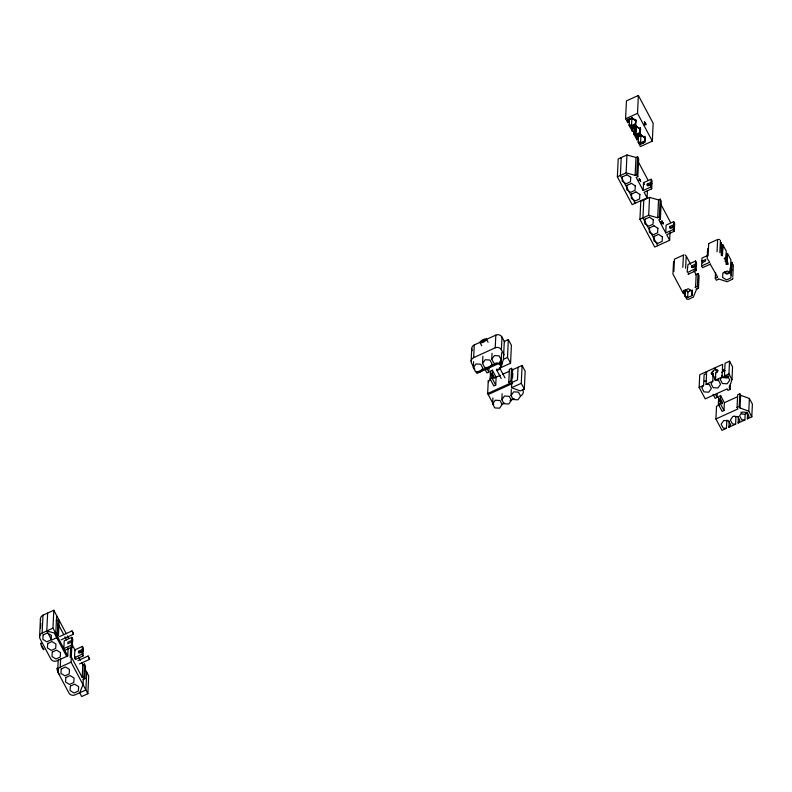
<?xml version="1.0" encoding="UTF-8"?>
<svg xmlns="http://www.w3.org/2000/svg" width="792" height="792" viewBox="0 0 792 792"><rect width="100%" height="100%" fill="white"/><g stroke="black" fill="none" stroke-linecap="round" stroke-linejoin="round"><path stroke-width="1.19" d="M627.917 119.305L627.779 122.621L625.601 118.76L626.442 100.881L638.362 95.466L653.153 123.265L652.311 141.144L640.391 146.56L638.223 142.263L638.59 135.452M637.065 136.491L636.926 139.808L633.659 133.67L633.778 131.215L635.857 131.432L636.194 126.72L635.887 131.284L634.451 131.997M39.6 636.59L40.441 618.72M40.58 628.036L40.798 623.274M68.132 647.856L67.756 655.934L56.935 660.855A4.604 4.277 2.7 0 1 50.777 658.885L40.065 638.768A4.604 4.277 2.7 0 1 42.144 633.056L42.986 615.176L53.806 610.256L66.32 633.778M57.915 634.837L57.796 637.223L51.619 640.035L46.797 630.957L47.639 613.077M67.756 655.934L52.965 628.135L53.806 610.256M56.638 615.582L55.796 633.461L46.797 630.957M56.866 635.461L58.489 634.719L57.41 632.699L58.014 620.007L56.202 620.829M58.192 628.878L58.42 624.116M58.529 621.73L58.638 619.344M58.489 634.719L59.083 622.027L58.014 620.007M57.707 670.626L58.212 659.894M86.704 672.081L85.863 689.961L75.042 694.881A4.604 4.277 2.7 0 1 68.884 692.911L58.172 672.794A4.604 4.277 2.7 0 1 60.251 667.082L60.647 658.736M70.716 647.084L70.231 657.469L71.31 656.974L82.21 677.447L83.833 676.705L84.427 664.013L82.804 664.755L82.21 677.447M71.438 645.153L71.587 642.025L67.795 643.747L67.864 642.183L71.666 640.461L71.815 637.332L64.221 640.778L63.855 648.598L71.438 645.153L72.379 646.925L64.796 650.371M83.318 678.694L83.031 684.654L79.685 692.772L81.685 696.534L87.862 693.723L71.072 662.162L71.854 645.44M72.379 646.925L72.527 643.797L71.587 642.025M78.517 651.252L78.448 652.816L82.239 651.083L83.18 652.856L83.031 655.984L75.438 659.439L74.498 657.667L74.874 649.846L82.457 646.391L83.398 648.163L83.249 651.291L79.457 653.014L78.517 651.252L82.309 649.519L82.457 646.391M75.438 659.439L75.547 657.202M83.031 655.984L82.091 654.212L82.239 651.083M83.101 679.556L84.902 678.734L85.506 666.032L84.427 664.013M87.862 693.723L88.704 675.853L84.952 668.794M471.121 361.162L471.715 348.47M474.814 369.389L471.587 363.33A4.604 4.277 2.7 0 1 473.666 357.618L474.26 344.926L480.734 341.976M473.329 367.617L475.972 363.934L480.744 364.251L482.873 368.24L480.219 371.923L475.457 371.616L473.329 367.617L473.606 361.657M482.546 363.429L485.189 359.746L489.961 360.053L492.079 364.053L489.436 367.736L484.664 367.419L482.546 363.429L482.882 356.281M493.02 403.613L487.654 393.525L488.248 380.823L490.456 379.823M485.298 369.884L486.912 372.913L488.812 372.052L488.961 368.923M492.347 370.181L496.109 377.249L495.743 385.07L493.842 385.942L490.08 378.863L490.228 375.735L492.119 374.873L494 378.408L494.079 376.843L492.198 373.309L492.347 370.181L490.446 371.042L490.298 374.171L491.238 375.943M501.633 352.707L501.296 359.865L498.653 363.548L493.881 363.231L491.753 359.241L492.04 353.281M495.743 385.07L491.971 378.002L492.119 374.873M492.634 403.89L495.277 400.207L500.049 400.524L502.168 404.514L499.524 408.197L494.752 407.89L492.634 403.89L492.911 397.93M473.666 357.618L495.238 347.807L495.832 335.115A4.604 4.277 2.7 0 1 501.999 337.085L504.682 342.124M504.078 354.816L501.395 349.777L501.999 337.085M500.831 367.637L503.455 359.291L504.296 341.411L508.335 339.57L511.404 345.332L510.553 363.211L500.831 367.637L501.168 360.489M501.841 399.703L504.484 396.02L509.256 396.337L511.384 400.326L508.741 404.009L503.969 403.702L501.841 399.703L502.128 393.743M510.553 363.211L507.494 357.449L508.335 339.57M509.603 383.536L508.791 382.021L509.395 369.329L511.563 368.339L512.909 370.874M511.86 382.724L510.959 381.041L511.563 368.339M511.058 395.515L513.701 391.832L518.473 392.139L520.591 396.139L517.948 399.821L513.176 399.505L511.058 395.515L511.335 389.555M511.523 387.743L512.365 369.864L522.096 365.439L525.165 371.2L524.314 389.08L520.285 390.911L511.523 387.743L521.255 383.318L522.096 365.439M512.582 377.794L512.8 373.18M518.057 367.27L517.463 379.962L487.654 393.525M647.42 190.694L647.084 197.842L632.155 204.633L617.364 176.834L618.206 158.954L626.957 154.975L635.966 157.469L637.59 156.737L638.669 158.756L637.817 176.636L636.194 177.378L643.183 190.516L650.777 187.06L650.925 183.932L647.133 185.665L647.203 184.1L650.994 182.368L651.143 179.24L643.559 182.695L643.183 190.516M621.215 157.588L620.374 175.468L635.164 203.267M630.739 177.131L630.432 181.784L626.145 183.724L622.166 181.239L622.482 176.596M627.551 122.186L627.7 119.889L631.986 117.939M627.7 119.889L631.976 118.156L635.956 120.641L632.976 118.562M617.364 176.834L626.116 172.854L626.957 154.975M630.729 177.349L626.759 174.646M629.313 125.512L631.372 127.027L635.669 124.859L631.382 126.809L629.313 125.512L629.452 118.265M635.313 185.724L635.006 190.367L630.719 192.317L626.739 189.833L627.046 185.18M627.779 122.621L627.997 119.156L627.957 120.047L631.966 118.226L635.699 120.552L635.738 119.651L635.412 124.7L631.402 126.522L632.006 117.325M632.115 130.779L632.273 128.482L636.56 126.532L640.53 129.235L636.55 126.75L632.273 128.482M629.303 125.73L632.353 131.215L632.511 127.908M635.303 185.942L631.333 183.239M639.887 194.317L639.57 198.96L635.293 200.911L631.313 198.426L631.62 193.773M635.412 124.7L635.649 120.226M640.54 129.017L640.223 133.67L635.946 135.62L633.887 134.105M639.986 133.294L640.312 127.918L639.986 133.294L635.976 135.115L636.58 125.918M652.311 141.144L637.52 113.345L638.362 95.466M636.689 139.372L636.847 137.075L641.124 135.125L645.094 137.828L641.114 135.343L636.847 137.075M626.116 172.854L635.125 175.349L635.966 157.469M637.095 137.234L637.144 136.333L636.926 139.808M639.877 194.535L635.907 191.832M637.817 176.636L636.748 174.616L637.59 156.737M640.223 133.67L635.956 135.392M645.114 137.61L644.797 142.263L640.52 144.203L638.461 142.699M641.124 135.125L644.837 137.739L644.876 136.838L644.559 141.887L640.55 143.708L640.976 134.492M670.052 231.927L669.656 240.263L654.727 247.064L639.936 219.265L640.778 201.386L649.539 197.396L658.538 199.901L660.162 199.158L661.241 201.178L660.399 219.057L658.766 219.8L665.765 232.937L673.348 229.492L673.497 226.364L669.705 228.086L669.775 226.522L673.566 224.799L673.715 221.671L666.131 225.116L665.765 232.937M644.559 141.887L644.856 136.224M644.797 142.263L640.53 143.986M643.787 200.01L642.946 217.889L657.736 245.688M653.311 219.552L653.004 224.205L648.717 226.156L644.737 223.671L645.054 219.018M639.936 219.265L648.688 215.275L649.539 197.396M653.301 219.77L649.331 217.067M657.885 228.145L657.578 232.798L653.291 234.739L649.311 232.254L649.618 227.611M647.084 197.842L644.134 192.288L651.717 188.833L651.865 185.704L650.925 183.932M647.203 184.1L648.143 185.863L651.935 184.14L652.083 181.012L651.143 179.24M657.875 228.363L653.905 225.661M662.458 236.739L662.142 241.392L657.865 243.332L653.885 240.847L654.192 236.204M648.688 215.275L657.697 217.78L658.538 199.901M662.449 236.957L658.479 234.254M660.399 219.057L659.32 217.038L660.162 199.158M669.656 240.263L666.706 234.709L674.289 231.254L674.438 228.126L673.497 226.364M669.775 226.522L670.715 228.294L674.507 226.561L674.655 223.433L673.715 221.671M673.883 271.428L674.457 259.182L683.427 255.064M682.823 267.359L683.407 255.113M683.951 290.218L683.526 293.713L683.476 291.426M685.615 268.25L686.189 255.994L690.624 264.32M684.842 290.407L684.625 295.97L687.674 297.594L691.961 295.654L692.258 291.218L688.278 288.733L683.991 290.684L683.813 293.426M685.001 295.921L685.278 290.209L687.941 291.872L691.159 290.417M687.674 297.594L687.941 291.872M695.376 265.716L695.227 268.844C685.951 272.408 686.664 276.081 688.01 264.469L695.594 261.013L695.445 264.152L691.654 265.874L691.584 267.439L695.376 265.716L696.317 267.478L696.168 270.607L688.04 274.309L688.594 273.834M691.961 295.654L692.228 289.931M693.544 267.211L696.386 265.914L696.534 262.786L695.594 261.013M693.941 270.567L696.158 274.735L695.584 286.981L695.029 287.447L697.415 286.367L698.009 273.666L695.623 274.755M696.643 289.219L698.494 288.387L699.088 275.695L698.009 273.666M710.137 264.261L702.544 267.706L701.603 265.944L701.752 262.815L705.543 261.083L705.622 259.519L701.821 261.251L702.771 263.013M701.821 261.251L701.969 258.113L707.395 255.658M699.148 387.446L699.742 374.755L722.641 364.34L722.363 370.151L724.809 369.042L725.076 363.231L729.551 361.192L732.56 366.854L731.966 379.546L729.343 387.902L730.145 389.417L727.977 390.406L727.175 388.882L705.217 398.871L699.148 387.446L703.613 385.407L704.118 374.685L706.563 373.577L706.058 384.298L709.256 384.506L711.374 388.506L708.731 392.188L703.959 391.872L701.841 387.882L703.613 385.407M707.632 248.648L707.167 258.449L709.731 262.241M708.107 255.856L708.682 243.609M718.205 279.418L716.354 280.259L715.285 278.24L715.552 272.468M717.057 251.787L717.631 239.54M712.83 381.219L713.018 373.725A3.633 1.178 -28 0 1 711.206 373.359A3.633 1.178 -28 0 1 713.137 371.3L713.335 370.498L715.77 369.389L715.899 370.042A3.633 1.178 -28 0 1 717.71 370.408A3.633 1.178 -28 0 1 715.79 372.468L715.265 380.111L718.473 380.318L720.591 384.308L717.948 387.991L713.176 387.684L711.048 383.694L712.83 381.219L706.058 384.298M719.849 252.678L720.433 240.431M721.126 246.421L721.096 242.708M722.007 255.836L722.947 244.916L726.304 251.232L725.512 258.964M722.947 244.916L722.433 255.638L721.225 253.361L721.393 242.807M726.858 420.017L726.462 428.353L721.997 430.393L715.918 418.968L716.513 406.276L719.492 404.92M713.028 394.317L715.176 398.356L717.077 397.495L717.225 394.367M720.611 395.624L724.373 402.702L724.007 410.523L722.106 411.385L718.344 404.306L718.492 401.178L720.383 400.316L722.274 403.851L722.344 402.287L720.463 398.752L720.611 395.624L718.71 396.485L718.562 399.613L719.502 401.386M726.581 264.073L727.046 263.528L727.006 264.231L725.749 261.073A3.633 0.653 65.5 0 1 724.878 258.123A3.633 0.653 65.5 0 1 725.868 258.647L725.947 258.766M726.571 264.429L726.611 263.726M726.541 264.152L727.511 253.509L730.877 259.825L730.61 265.548L731.818 267.815L732.036 262.251L731.452 265.27M724.007 410.523L720.235 403.445L720.383 400.316M727.046 263.528L727.125 263.657A3.633 0.653 65.5 0 0 728.105 264.182A3.633 0.653 65.5 0 0 727.244 261.231L727.511 253.509M722.037 377.032L722.314 371.22L724.759 370.112L724.482 375.923L727.68 376.131L729.808 380.12L727.155 383.803L722.393 383.496L720.265 379.507L722.037 377.032L715.265 380.111M729.848 272.705L730.551 266.795L731.759 269.072L730.848 277.962L726.571 279.913L722.591 277.428L722.888 272.993L727.175 271.042L730.244 272.398L730.551 266.795M731.759 269.072L731.036 275.21M731.442 266.874L731.65 262.3M732.788 276.992L733.362 264.746M731.966 379.546L728.947 373.893L729.551 361.192M729.343 387.902L729.452 385.595M730.145 389.417L730.412 383.645M735.352 416.78A3.633 1.178 -28 0 0 735.867 416.671L735.679 424.166L728.907 427.244L729.184 421.285M715.918 418.968L737.867 408.989L737.055 407.474L737.659 394.772L739.827 393.792L740.629 395.307L740.035 407.999L748.787 411.177L751.806 416.839L747.331 418.869L747.598 413.147L745.163 414.256L741.956 414.048L740.936 412.127M745.163 414.256L744.886 419.978L738.114 423.057L738.421 416.592M740.035 407.999L739.223 406.484L739.827 393.792M748.787 411.177L749.39 398.485L740.629 395.307M751.806 416.839L752.4 404.138L749.39 398.485M640.283 127.631L640.025 132.403L636.016 134.224L633.699 132.779L633.778 131.215M632.353 131.215L632.57 127.74L632.392 130.324L632.462 128.66L636.54 126.819M635.659 125.077L635.966 120.424M722.304 248.084L722.512 245.114M726.878 256.677L727.086 253.707M731.323 269.27L731.125 272.24L726.838 274.19L723.858 272.329M633.838 131.244C635.907 133.61 637.035 127.482 636.204 126.185M634.154 131.72L635.837 130.997L636.184 126.116M634.788 131.858L634.026 126.73L633.937 128.829L635.837 130.997M43.164 647.985L42.58 647.48M61.103 639.857L73.478 634.234L72.953 632.333L72.003 630.927L59.598 636.56M732.966 278.23L732.659 278.933M718.374 278.883L727.204 281.734L732.452 279.19M88.1 656.024L89.595 659.33L88.13 656.024L77.963 660.627M673.566 261.667L672.933 274.012L683.377 293.624M718.73 379.922C717.918 381.774 711.78 378.962 715.542 378.051M491.753 359.241L494.406 355.558L499.168 355.865L501.296 359.865M728.759 376.15L727.432 377.992L722.601 377.566M728.907 427.244L730.679 424.779L728.551 420.78L723.789 420.473L721.136 424.156L723.264 428.145L726.462 428.353M738.114 423.057L739.896 420.592L737.768 416.592L732.996 416.285L730.353 419.968L732.481 423.958L735.679 424.166M747.331 418.869L749.103 416.394L746.985 412.404L742.213 412.097L739.57 415.78L741.688 419.77L744.886 419.978M71.983 630.927L73.488 634.224M625.601 118.76L637.52 113.345M635.451 123.809L631.442 125.631L629.125 124.186M643.926 124.314L645.52 123.473L644.381 121.671L645.836 124.987L645.52 123.473M643.965 124.423L645.599 123.681M644.044 124.621L645.638 123.78M645.708 123.978L644.114 124.809L645.777 124.166M634.333 129.848L634.828 129.621M634.402 130.046L634.976 129.779M634.461 130.234L635.125 129.938M634.521 130.413L635.253 130.086M634.57 130.591L635.372 130.234M634.62 130.759L635.481 130.373M634.699 131.076L635.669 130.64L634.402 126.68M634.729 131.225L635.738 130.769M634.758 131.353L635.798 130.888M634.61 132.066L635.818 131.502M644.599 140.996L640.589 142.817L638.273 141.372M622.472 176.814L626.749 174.864M635.125 175.349L636.748 174.616M627.036 185.407L631.323 183.457M638.372 180.299L640.005 179.556L640.659 181.645L639.114 178.388L640.005 179.556M631.61 193.99L635.897 192.05M645.044 219.235L649.321 217.285M657.697 217.78L659.32 217.038M660.548 222.017L662.181 221.275L663.221 224.096L661.676 220.82L662.181 221.275M660.597 222.097L662.28 221.433M660.696 222.255L662.33 221.512M649.608 227.829L653.895 225.878M661.32 223.552L662.953 222.809M661.35 223.651L662.983 222.908M661.429 223.849L663.023 223.007M654.182 236.422L658.469 234.472M486.13 339.53L495.832 335.115M708.711 243.56L717.661 239.491M701.603 265.944L709.196 262.489M503.455 359.291L507.494 357.449M476.418 372.408L497.247 362.934M501.247 362.38L476.952 373.418L475.883 371.398M725.828 261.251L725.799 261.954M490.298 374.171L492.198 373.309M490.08 378.863L491.971 378.002M494.871 377.814L500.445 375.279M502.603 374.299L509.226 371.29M715.285 278.24L717.126 277.398M508.791 382.021L510.959 381.041M488.189 394.535L512.305 383.566M501.336 404.593L504.573 403.128M509.969 400.673L514.285 398.713M42.144 633.056L52.965 628.135M57.41 632.699L54.697 633.937L66.667 656.419M74.498 657.667L82.091 654.212M60.251 667.082L71.072 662.162M79.477 663.924L89.595 659.33M724.482 375.923L728.947 373.893M718.562 399.613L720.463 398.752M718.344 404.306L720.235 403.445M724.373 402.702L737.382 396.782M737.055 407.474L739.223 406.484M710.672 264.013L710.177 264.102L717.671 277.15M715.978 377.111L713.681 376.962L711.562 372.963M706.761 381.298L704.405 381.021M718.691 239.313L719.69 239.63M696.079 289.021L696.653 289.001L693.307 297.119L688.397 299.366L686.397 298.99M684.981 254.975L685.674 255.341M629.086 125.077L631.402 126.522M633.659 133.67L635.976 135.115M633.877 134.323L635.946 135.62M638.223 142.263L640.55 143.708M638.451 142.916L640.52 144.203M42.322 647.044L41.857 646.024M695.445 264.152L696.386 265.914M650.994 182.368L651.935 184.14M673.566 224.799L674.507 226.561M638.184 161.647L647.935 179.962M660.756 204.079L670.507 222.394M695.227 268.844L696.168 270.607M650.777 187.06L651.717 188.833M673.348 229.492L674.289 231.254M691.654 265.874L692.594 267.637M643.559 182.695L644.5 184.457M697.415 286.367L698.494 288.387M685.209 296.06L686.397 298.287M715.463 394.465L717.077 397.495M521.255 383.318L524.314 389.08M500.534 361.439L501.88 363.974L499.712 364.954L498.901 363.439M486.437 339.164A3.633 1.178 -28 0 1 482.11 342.619A3.633 1.178 -28 0 1 481.16 340.827A3.633 1.178 -28 0 1 486.437 339.164L488.12 342.322M499.752 368.052L504.969 377.853M496.544 369.745L501.178 378.457M480.031 342.58L481.704 345.728M486.654 368.003L488.812 372.052M488.248 380.823L488.783 381.833M82.309 649.519L83.249 651.291M71.815 637.332L72.755 639.094L72.607 642.233L71.666 640.461M67.459 635.917L68.597 638.055M72.409 645.213L75.329 650.697M78.735 657.112L80.447 660.32M81.586 662.458L83.289 665.666M58.034 623.848L63.766 634.62M64.914 636.778L66.637 640.005M83.833 676.705L84.902 678.734M58.202 671.636L57.757 670.458M634.382 126.651L635.58 130.512M717.255 372.408A3.693 1.366 3.9 0 1 715.671 372.646M715.8 370.022A3.693 1.366 3.9 0 1 718.057 370.884M713.147 373.794A3.693 0.703 -58 0 1 712.295 374.656M711.761 374.339A3.693 0.703 -58 0 1 713.275 371.171M705.296 372.656A3.752 3.485 2.7 0 1 706.86 372.2M714.117 368.716A3.752 3.485 2.7 0 1 715.602 368.082M723.106 370.201A3.752 3.485 2.7 0 1 724.373 369.636M728.234 376.111A3.752 3.485 2.7 0 1 721.938 375.408M721.898 372.438A3.752 3.485 2.7 0 1 725.027 370.428M735.976 416.691A3.693 1.366 3.9 0 1 734.432 416.245M746.856 412.998A3.752 3.485 2.7 0 1 745.589 413.563M690.149 290.288A3.752 3.485 2.7 0 1 689.505 290.565M686.971 290.535A3.752 3.485 2.7 0 1 686.327 290.258M725.353 261.489A3.693 1.168 35.7 0 1 724.957 261.182M724.155 258.4A3.693 1.168 35.7 0 1 725.472 258.875M721.076 254.806A3.752 3.485 2.7 0 1 721.363 255.41M725.858 263.795A3.752 3.485 2.7 0 1 726.007 264.211M729.798 272.062A3.752 3.485 2.7 0 1 729.056 272.596M728.412 272.874A3.752 3.485 2.7 0 1 727.492 273.052M726.551 273.012A3.752 3.485 2.7 0 1 725.868 272.844M725.036 272.438A3.752 3.485 2.7 0 1 724.492 272.022M730.808 268.854A3.752 3.485 2.7 0 1 730.887 269.28M512.543 398.802A3.633 1.178 -28 0 1 511.949 399M499.326 368.25A1.812 0.584 -28 0 1 499.693 368.993A1.812 0.584 -28 0 1 497.445 370.191A1.812 0.584 -28 0 1 497 369.508M499.366 367.904A1.812 0.584 -28 0 1 499.247 368.874A1.812 0.584 -28 0 1 496.98 369.894A1.812 0.584 -28 0 1 497 368.973M43.907 649.004A3.633 0.653 65.5 0 1 42.798 648.668A3.633 0.653 65.5 0 1 40.828 644.183A3.633 0.653 65.5 0 1 41.61 643.767M59.816 674.754A3.633 0.653 65.5 0 1 58.42 672.824M58.222 672.428A3.633 0.653 65.5 0 1 56.935 669.012A3.633 0.653 65.5 0 1 57.43 668.428M40.679 620.374A4.604 4.277 2.7 0 1 42.986 615.176M472.19 350.638A4.604 4.277 2.7 0 1 474.26 344.926M495.238 347.807A4.604 4.277 2.7 0 1 501.395 349.777M493.683 404.544A4.604 4.277 2.7 0 1 493.317 404.098M522.829 390.05A4.604 4.277 2.7 0 1 520.75 395.772M43.134 634.897L42.837 639.332L46.817 641.817L51.094 639.867L51.401 635.432L47.411 632.947L43.134 634.897M47.708 643.49L47.401 647.925L51.381 650.41L55.668 648.46L55.965 644.025L51.985 641.54L47.708 643.49M52.282 652.083L51.975 656.519L55.955 659.003L60.242 657.053L60.538 652.618L56.559 650.133L52.282 652.083M61.241 668.933L60.944 673.358L64.924 675.843L69.201 673.893L69.498 669.468L65.518 666.983L61.241 668.933M65.815 677.516L65.508 681.952L69.488 684.437L73.775 682.486L74.072 678.061L70.092 675.576L65.815 677.516M70.389 686.11L70.082 690.545L74.062 693.03L78.349 691.079L78.646 686.654L74.666 684.169L70.389 686.11M482.655 341.817A1.812 0.584 -28 0 0 484.912 340.095A1.812 0.584 -28 0 0 482.328 340.847A1.812 0.584 -28 0 0 482.655 341.817"/></g></svg>
